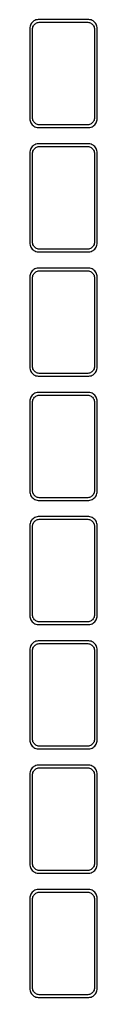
# Model space of a CAD drawing. Header units: metres. Extents: x -19 to 19, y 1005 to 2031.
# Drawn here: x -19 to 19, y 1488 to 2031 of the extents above; entities that cross this region are included whole.
import ezdxf

# ---------------------------------------------------------------- set-up
doc = ezdxf.new("R2010")
doc.units = ezdxf.units.M

msp = doc.modelspace()

# ---------------------------------------------------------------- linework, layer by layer
for p, q in [((-15.2951, 2030.76), (-15.8789, 2030.52)), ((-14.6869, 2030.91), (-15.2951, 2030.76)), ((-14.0639, 2030.99), (-14.6869, 2030.91)), ((14.0639, 2030.99), (-14.0639, 2030.99)), ((14.6869, 2030.91), (14.0639, 2030.99)), ((15.2951, 2030.76), (14.6869, 2030.91)), ((15.8789, 2030.52), (15.2951, 2030.76)), ((-18.7106, 2026.63), (-18.75, 2026)), ((-18.75, 2026), (-18.75, 1976)), ((-18.5929, 2027.24), (-18.7106, 2026.63)), ((-18.3989, 2027.84), (-18.5929, 2027.24)), ((-18.1315, 2028.41), (-18.3989, 2027.84)), ((-17.7951, 2028.94), (-18.1315, 2028.41)), ((-17.3948, 2029.42), (-17.7951, 2028.94)), ((-16.9371, 2029.85), (-17.3948, 2029.42)), ((-17.25, 2025.5), (-17.2184, 2026)), ((-17.25, 1976.5), (-17.25, 2025.5)), ((-17.2184, 2026), (-17.1243, 2026.49)), ((-17.1243, 2026.49), (-16.9691, 2026.97)), ((-16.9691, 2026.97), (-16.7552, 2027.43)), ((-16.4291, 2030.22), (-16.9371, 2029.85)), ((-16.7552, 2027.43), (-16.4861, 2027.85)), ((-16.4861, 2027.85), (-16.1659, 2028.24)), ((-15.8789, 2030.52), (-16.4291, 2030.22)), ((-16.1659, 2028.24), (-15.7997, 2028.58)), ((-15.7997, 2028.58), (-15.3933, 2028.88)), ((-15.3933, 2028.88), (-14.9531, 2029.12)), ((-14.9531, 2029.12), (-14.4861, 2029.3)), ((-14.4861, 2029.3), (-13.9995, 2029.43)), ((-13.9995, 2029.43), (-13.5012, 2029.49)), ((-13.5012, 2029.49), (13.5012, 2029.49)), ((13.5012, 2029.49), (13.9995, 2029.43)), ((13.9995, 2029.43), (14.4861, 2029.3)), ((14.4861, 2029.3), (14.9531, 2029.12)), ((14.9531, 2029.12), (15.3933, 2028.88)), ((15.3933, 2028.88), (15.7997, 2028.58)), ((15.7997, 2028.58), (16.1659, 2028.24)), ((16.4291, 2030.22), (15.8789, 2030.52)), ((16.1659, 2028.24), (16.4861, 2027.85)), ((16.9371, 2029.85), (16.4291, 2030.22)), ((16.4861, 2027.85), (16.7552, 2027.43)), ((16.7552, 2027.43), (16.9691, 2026.97)), ((17.3948, 2029.42), (16.9371, 2029.85)), ((16.9691, 2026.97), (17.1243, 2026.49)), ((17.1243, 2026.49), (17.2184, 2026)), ((17.2184, 2026), (17.25, 2025.5)), ((17.25, 2025.5), (17.25, 1976.5)), ((17.7951, 2028.94), (17.3948, 2029.42)), ((18.1315, 2028.41), (17.7951, 2028.94)), ((18.3989, 2027.84), (18.1315, 2028.41)), ((18.5929, 2027.24), (18.3989, 2027.84)), ((18.7106, 2026.63), (18.5929, 2027.24)), ((18.75, 2026), (18.7106, 2026.63)), ((18.75, 1976), (18.75, 2026)), ((-17.2184, 1976), (-17.25, 1976.5)), ((17.25, 1976.5), (17.2184, 1976)), ((-18.75, 1976), (-18.7106, 1975.37)), ((-18.7106, 1975.37), (-18.5929, 1974.76)), ((-18.5929, 1974.76), (-18.3989, 1974.16)), ((-18.3989, 1974.16), (-18.1315, 1973.59)), ((-18.1315, 1973.59), (-17.7951, 1973.06)), ((-17.7951, 1973.06), (-17.3948, 1972.58)), ((-17.3948, 1972.58), (-16.9371, 1972.15)), ((-17.1243, 1975.51), (-17.2184, 1976)), ((-16.9691, 1975.03), (-17.1243, 1975.51)), ((-16.7552, 1974.57), (-16.9691, 1975.03)), ((-16.9371, 1972.15), (-16.4291, 1971.78)), ((-16.4861, 1974.15), (-16.7552, 1974.57)), ((-16.1659, 1973.76), (-16.4861, 1974.15)), ((-16.4291, 1971.78), (-15.8789, 1971.48)), ((-15.7997, 1973.42), (-16.1659, 1973.76)), ((-15.8789, 1971.48), (-15.2951, 1971.24)), ((-15.3933, 1973.12), (-15.7997, 1973.42)), ((-14.9531, 1972.88), (-15.3933, 1973.12)), ((-15.2951, 1971.24), (-14.6869, 1971.09)), ((-14.4861, 1972.7), (-14.9531, 1972.88)), ((-14.6869, 1971.09), (-14.0639, 1971.01)), ((-13.9995, 1972.57), (-14.4861, 1972.7)), ((-13.5012, 1972.51), (-13.9995, 1972.57)), ((13.5012, 1972.51), (-13.5012, 1972.51)), ((13.9995, 1972.57), (13.5012, 1972.51)), ((14.4861, 1972.7), (13.9995, 1972.57)), ((14.0639, 1971.01), (14.6869, 1971.09)), ((14.9531, 1972.88), (14.4861, 1972.7)), ((14.6869, 1971.09), (15.2951, 1971.24)), ((15.3933, 1973.12), (14.9531, 1972.88)), ((15.2951, 1971.24), (15.8789, 1971.48)), ((15.7997, 1973.42), (15.3933, 1973.12)), ((16.1659, 1973.76), (15.7997, 1973.42)), ((15.8789, 1971.48), (16.4291, 1971.78)), ((16.4861, 1974.15), (16.1659, 1973.76)), ((16.4291, 1971.78), (16.9371, 1972.15)), ((16.7552, 1974.57), (16.4861, 1974.15)), ((16.9691, 1975.03), (16.7552, 1974.57)), ((16.9371, 1972.15), (17.3948, 1972.58)), ((17.1243, 1975.51), (16.9691, 1975.03)), ((17.2184, 1976), (17.1243, 1975.51)), ((17.3948, 1972.58), (17.7951, 1973.06)), ((17.7951, 1973.06), (18.1315, 1973.59)), ((18.1315, 1973.59), (18.3989, 1974.16)), ((18.3989, 1974.16), (18.5929, 1974.76)), ((18.5929, 1974.76), (18.7106, 1975.37)), ((18.7106, 1975.37), (18.75, 1976)), ((-14.0639, 1971.01), (14.0639, 1971.01)), ((-17.3948, 1960.42), (-17.7951, 1959.94)), ((-16.9371, 1960.85), (-17.3948, 1960.42)), ((-16.4291, 1961.22), (-16.9371, 1960.85)), ((-15.8789, 1961.52), (-16.4291, 1961.22)), ((-15.2951, 1961.76), (-15.8789, 1961.52)), ((-14.6869, 1961.91), (-15.2951, 1961.76)), ((-14.9531, 1960.12), (-14.4861, 1960.3)), ((-14.0639, 1961.99), (-14.6869, 1961.91)), ((-14.4861, 1960.3), (-13.9995, 1960.43)), ((14.0639, 1961.99), (-14.0639, 1961.99)), ((-13.9995, 1960.43), (-13.5012, 1960.49)), ((-13.5012, 1960.49), (13.5012, 1960.49)), ((13.5012, 1960.49), (13.9995, 1960.43)), ((13.9995, 1960.43), (14.4861, 1960.3)), ((14.6869, 1961.91), (14.0639, 1961.99)), ((14.4861, 1960.3), (14.9531, 1960.12)), ((15.2951, 1961.76), (14.6869, 1961.91)), ((15.8789, 1961.52), (15.2951, 1961.76)), ((16.4291, 1961.22), (15.8789, 1961.52)), ((16.9371, 1960.85), (16.4291, 1961.22)), ((17.3948, 1960.42), (16.9371, 1960.85)), ((17.7951, 1959.94), (17.3948, 1960.42)), ((-18.7106, 1957.63), (-18.75, 1957)), ((-18.75, 1957), (-18.75, 1907)), ((-18.5929, 1958.24), (-18.7106, 1957.63)), ((-18.3989, 1958.84), (-18.5929, 1958.24)), ((-18.1315, 1959.41), (-18.3989, 1958.84)), ((-17.7951, 1959.94), (-18.1315, 1959.41)), ((-17.25, 1956.5), (-17.2184, 1957)), ((-17.25, 1907.5), (-17.25, 1956.5)), ((-17.2184, 1957), (-17.1243, 1957.49)), ((-17.1243, 1957.49), (-16.9691, 1957.97)), ((-16.9691, 1957.97), (-16.7552, 1958.43)), ((-16.7552, 1958.43), (-16.4861, 1958.85)), ((-16.4861, 1958.85), (-16.1659, 1959.24)), ((-16.1659, 1959.24), (-15.7997, 1959.58)), ((-15.7997, 1959.58), (-15.3933, 1959.88)), ((-15.3933, 1959.88), (-14.9531, 1960.12)), ((14.9531, 1960.12), (15.3933, 1959.88)), ((15.3933, 1959.88), (15.7997, 1959.58)), ((15.7997, 1959.58), (16.1659, 1959.24)), ((16.1659, 1959.24), (16.4861, 1958.85)), ((16.4861, 1958.85), (16.7552, 1958.43)), ((16.7552, 1958.43), (16.9691, 1957.97)), ((16.9691, 1957.97), (17.1243, 1957.49)), ((17.1243, 1957.49), (17.2184, 1957)), ((17.2184, 1957), (17.25, 1956.5)), ((17.25, 1956.5), (17.25, 1907.5)), ((18.1315, 1959.41), (17.7951, 1959.94)), ((18.3989, 1958.84), (18.1315, 1959.41)), ((18.5929, 1958.24), (18.3989, 1958.84)), ((18.7106, 1957.63), (18.5929, 1958.24)), ((18.75, 1957), (18.7106, 1957.63)), ((18.75, 1907), (18.75, 1957)), ((-18.75, 1907), (-18.7106, 1906.37)), ((-18.7106, 1906.37), (-18.5929, 1905.76)), ((-17.2184, 1907), (-17.25, 1907.5)), ((-17.1243, 1906.51), (-17.2184, 1907)), ((-16.9691, 1906.03), (-17.1243, 1906.51)), ((-16.7552, 1905.57), (-16.9691, 1906.03)), ((16.9691, 1906.03), (16.7552, 1905.57)), ((17.1243, 1906.51), (16.9691, 1906.03)), ((17.2184, 1907), (17.1243, 1906.51)), ((17.25, 1907.5), (17.2184, 1907)), ((18.5929, 1905.76), (18.7106, 1906.37)), ((18.7106, 1906.37), (18.75, 1907)), ((-18.5929, 1905.76), (-18.3989, 1905.16)), ((-18.3989, 1905.16), (-18.1315, 1904.59)), ((-18.1315, 1904.59), (-17.7951, 1904.06)), ((-17.7951, 1904.06), (-17.3948, 1903.58)), ((-17.3948, 1903.58), (-16.9371, 1903.15)), ((-16.9371, 1903.15), (-16.4291, 1902.78)), ((-16.4861, 1905.15), (-16.7552, 1905.57)), ((-16.1659, 1904.76), (-16.4861, 1905.15)), ((-16.4291, 1902.78), (-15.8789, 1902.48)), ((-15.7997, 1904.42), (-16.1659, 1904.76)), ((-15.8789, 1902.48), (-15.2951, 1902.24)), ((-15.3933, 1904.12), (-15.7997, 1904.42)), ((-14.9531, 1903.88), (-15.3933, 1904.12)), ((-15.2951, 1902.24), (-14.6869, 1902.09)), ((-14.4861, 1903.7), (-14.9531, 1903.88)), ((-14.6869, 1902.09), (-14.0639, 1902.01)), ((-13.9995, 1903.57), (-14.4861, 1903.7)), ((-14.0639, 1902.01), (14.0639, 1902.01)), ((-13.5012, 1903.51), (-13.9995, 1903.57)), ((13.5012, 1903.51), (-13.5012, 1903.51)), ((13.9995, 1903.57), (13.5012, 1903.51)), ((14.4861, 1903.7), (13.9995, 1903.57)), ((14.0639, 1902.01), (14.6869, 1902.09)), ((14.9531, 1903.88), (14.4861, 1903.7)), ((14.6869, 1902.09), (15.2951, 1902.24)), ((15.3933, 1904.12), (14.9531, 1903.88)), ((15.2951, 1902.24), (15.8789, 1902.48)), ((15.7997, 1904.42), (15.3933, 1904.12)), ((16.1659, 1904.76), (15.7997, 1904.42)), ((15.8789, 1902.48), (16.4291, 1902.78)), ((16.4861, 1905.15), (16.1659, 1904.76)), ((16.4291, 1902.78), (16.9371, 1903.15)), ((16.7552, 1905.57), (16.4861, 1905.15)), ((16.9371, 1903.15), (17.3948, 1903.58)), ((17.3948, 1903.58), (17.7951, 1904.06)), ((17.7951, 1904.06), (18.1315, 1904.59)), ((18.1315, 1904.59), (18.3989, 1905.16)), ((18.3989, 1905.16), (18.5929, 1905.76)), ((-18.3989, 1889.84), (-18.5929, 1889.24)), ((-18.1315, 1890.41), (-18.3989, 1889.84)), ((-17.7951, 1890.94), (-18.1315, 1890.41)), ((-17.3948, 1891.42), (-17.7951, 1890.94)), ((-16.9371, 1891.85), (-17.3948, 1891.42)), ((-16.4291, 1892.22), (-16.9371, 1891.85)), ((-16.7552, 1889.43), (-16.4861, 1889.85)), ((-16.4861, 1889.85), (-16.1659, 1890.24)), ((-15.8789, 1892.52), (-16.4291, 1892.22)), ((-16.1659, 1890.24), (-15.7997, 1890.58)), ((-15.2951, 1892.76), (-15.8789, 1892.52)), ((-15.7997, 1890.58), (-15.3933, 1890.88)), ((-15.3933, 1890.88), (-14.9531, 1891.12)), ((-14.6869, 1892.91), (-15.2951, 1892.76)), ((-14.9531, 1891.12), (-14.4861, 1891.3)), ((-14.0639, 1892.99), (-14.6869, 1892.91)), ((-14.4861, 1891.3), (-13.9995, 1891.43)), ((14.0639, 1892.99), (-14.0639, 1892.99)), ((-13.9995, 1891.43), (-13.5012, 1891.49)), ((-13.5012, 1891.49), (13.5012, 1891.49)), ((13.5012, 1891.49), (13.9995, 1891.43)), ((13.9995, 1891.43), (14.4861, 1891.3)), ((14.6869, 1892.91), (14.0639, 1892.99)), ((14.4861, 1891.3), (14.9531, 1891.12)), ((15.2951, 1892.76), (14.6869, 1892.91)), ((14.9531, 1891.12), (15.3933, 1890.88)), ((15.8789, 1892.52), (15.2951, 1892.76)), ((15.3933, 1890.88), (15.7997, 1890.58)), ((15.7997, 1890.58), (16.1659, 1890.24)), ((16.4291, 1892.22), (15.8789, 1892.52)), ((16.1659, 1890.24), (16.4861, 1889.85)), ((16.9371, 1891.85), (16.4291, 1892.22)), ((16.4861, 1889.85), (16.7552, 1889.43)), ((17.3948, 1891.42), (16.9371, 1891.85)), ((17.7951, 1890.94), (17.3948, 1891.42)), ((18.1315, 1890.41), (17.7951, 1890.94)), ((18.3989, 1889.84), (18.1315, 1890.41)), ((18.5929, 1889.24), (18.3989, 1889.84)), ((-18.7106, 1888.63), (-18.75, 1888)), ((-18.75, 1888), (-18.75, 1838)), ((-18.5929, 1889.24), (-18.7106, 1888.63)), ((-17.25, 1887.5), (-17.2184, 1888)), ((-17.25, 1838.5), (-17.25, 1887.5)), ((-17.2184, 1888), (-17.1243, 1888.49)), ((-17.1243, 1888.49), (-16.9691, 1888.97)), ((-16.9691, 1888.97), (-16.7552, 1889.43)), ((16.7552, 1889.43), (16.9691, 1888.97)), ((16.9691, 1888.97), (17.1243, 1888.49)), ((17.1243, 1888.49), (17.2184, 1888)), ((17.2184, 1888), (17.25, 1887.5)), ((17.25, 1887.5), (17.25, 1838.5)), ((18.7106, 1888.63), (18.5929, 1889.24)), ((18.75, 1888), (18.7106, 1888.63)), ((18.75, 1838), (18.75, 1888)), ((-18.75, 1838), (-18.7106, 1837.37)), ((-18.7106, 1837.37), (-18.5929, 1836.76)), ((-18.5929, 1836.76), (-18.3989, 1836.16)), ((-18.3989, 1836.16), (-18.1315, 1835.59)), ((-18.1315, 1835.59), (-17.7951, 1835.06)), ((-17.2184, 1838), (-17.25, 1838.5)), ((-17.1243, 1837.51), (-17.2184, 1838)), ((-16.9691, 1837.03), (-17.1243, 1837.51)), ((-16.7552, 1836.57), (-16.9691, 1837.03)), ((-16.4861, 1836.15), (-16.7552, 1836.57)), ((-16.1659, 1835.76), (-16.4861, 1836.15)), ((-15.7997, 1835.42), (-16.1659, 1835.76)), ((-15.3933, 1835.12), (-15.7997, 1835.42)), ((15.7997, 1835.42), (15.3933, 1835.12)), ((16.1659, 1835.76), (15.7997, 1835.42)), ((16.4861, 1836.15), (16.1659, 1835.76)), ((16.7552, 1836.57), (16.4861, 1836.15)), ((16.9691, 1837.03), (16.7552, 1836.57)), ((17.1243, 1837.51), (16.9691, 1837.03)), ((17.2184, 1838), (17.1243, 1837.51)), ((17.25, 1838.5), (17.2184, 1838)), ((17.7951, 1835.06), (18.1315, 1835.59)), ((18.1315, 1835.59), (18.3989, 1836.16)), ((18.3989, 1836.16), (18.5929, 1836.76)), ((18.5929, 1836.76), (18.7106, 1837.37)), ((18.7106, 1837.37), (18.75, 1838)), ((-17.7951, 1835.06), (-17.3948, 1834.58)), ((-17.3948, 1834.58), (-16.9371, 1834.15)), ((-16.9371, 1834.15), (-16.4291, 1833.78)), ((-16.4291, 1833.78), (-15.8789, 1833.48)), ((-15.8789, 1833.48), (-15.2951, 1833.24)), ((-14.9531, 1834.88), (-15.3933, 1835.12)), ((-15.2951, 1833.24), (-14.6869, 1833.09)), ((-14.4861, 1834.7), (-14.9531, 1834.88)), ((-14.6869, 1833.09), (-14.0639, 1833.01)), ((-13.9995, 1834.57), (-14.4861, 1834.7)), ((-14.0639, 1833.01), (14.0639, 1833.01)), ((-13.5012, 1834.51), (-13.9995, 1834.57)), ((13.5012, 1834.51), (-13.5012, 1834.51)), ((13.9995, 1834.57), (13.5012, 1834.51)), ((14.4861, 1834.7), (13.9995, 1834.57)), ((14.0639, 1833.01), (14.6869, 1833.09)), ((14.9531, 1834.88), (14.4861, 1834.7)), ((14.6869, 1833.09), (15.2951, 1833.24)), ((15.3933, 1835.12), (14.9531, 1834.88)), ((15.2951, 1833.24), (15.8789, 1833.48)), ((15.8789, 1833.48), (16.4291, 1833.78)), ((16.4291, 1833.78), (16.9371, 1834.15)), ((16.9371, 1834.15), (17.3948, 1834.58)), ((17.3948, 1834.58), (17.7951, 1835.06)), ((-18.7106, 1819.63), (-18.75, 1819)), ((-18.75, 1819), (-18.75, 1769)), ((-18.5929, 1820.24), (-18.7106, 1819.63)), ((-18.3989, 1820.84), (-18.5929, 1820.24)), ((-18.1315, 1821.41), (-18.3989, 1820.84)), ((-17.7951, 1821.94), (-18.1315, 1821.41)), ((-17.3948, 1822.42), (-17.7951, 1821.94)), ((-16.9371, 1822.85), (-17.3948, 1822.42)), ((-17.25, 1818.5), (-17.2184, 1819)), ((-17.2184, 1819), (-17.1243, 1819.49)), ((-17.1243, 1819.49), (-16.9691, 1819.97)), ((-16.9691, 1819.97), (-16.7552, 1820.43)), ((-16.4291, 1823.22), (-16.9371, 1822.85)), ((-16.7552, 1820.43), (-16.4861, 1820.85)), ((-16.4861, 1820.85), (-16.1659, 1821.24)), ((-15.8789, 1823.52), (-16.4291, 1823.22)), ((-16.1659, 1821.24), (-15.7997, 1821.58)), ((-15.2951, 1823.76), (-15.8789, 1823.52)), ((-15.7997, 1821.58), (-15.3933, 1821.88)), ((-15.3933, 1821.88), (-14.9531, 1822.12)), ((-14.6869, 1823.91), (-15.2951, 1823.76)), ((-14.9531, 1822.12), (-14.4861, 1822.3)), ((-14.0639, 1823.99), (-14.6869, 1823.91)), ((-14.4861, 1822.3), (-13.9995, 1822.43)), ((14.0639, 1823.99), (-14.0639, 1823.99)), ((-13.9995, 1822.43), (-13.5012, 1822.49)), ((-13.5012, 1822.49), (13.5012, 1822.49)), ((13.5012, 1822.49), (13.9995, 1822.43)), ((13.9995, 1822.43), (14.4861, 1822.3)), ((14.6869, 1823.91), (14.0639, 1823.99)), ((14.4861, 1822.3), (14.9531, 1822.12)), ((15.2951, 1823.76), (14.6869, 1823.91)), ((14.9531, 1822.12), (15.3933, 1821.88)), ((15.8789, 1823.52), (15.2951, 1823.76)), ((15.3933, 1821.88), (15.7997, 1821.58)), ((15.7997, 1821.58), (16.1659, 1821.24)), ((16.4291, 1823.22), (15.8789, 1823.52)), ((16.1659, 1821.24), (16.4861, 1820.85)), ((16.9371, 1822.85), (16.4291, 1823.22)), ((16.4861, 1820.85), (16.7552, 1820.43)), ((16.7552, 1820.43), (16.9691, 1819.97)), ((17.3948, 1822.42), (16.9371, 1822.85)), ((16.9691, 1819.97), (17.1243, 1819.49)), ((17.1243, 1819.49), (17.2184, 1819)), ((17.2184, 1819), (17.25, 1818.5)), ((17.7951, 1821.94), (17.3948, 1822.42)), ((18.1315, 1821.41), (17.7951, 1821.94)), ((18.3989, 1820.84), (18.1315, 1821.41)), ((18.5929, 1820.24), (18.3989, 1820.84)), ((18.7106, 1819.63), (18.5929, 1820.24)), ((18.75, 1819), (18.7106, 1819.63)), ((18.75, 1769), (18.75, 1819)), ((-17.25, 1769.5), (-17.25, 1818.5)), ((17.25, 1818.5), (17.25, 1769.5)), ((-18.75, 1769), (-18.7106, 1768.37)), ((-18.7106, 1768.37), (-18.5929, 1767.76)), ((-18.5929, 1767.76), (-18.3989, 1767.16)), ((-18.3989, 1767.16), (-18.1315, 1766.59)), ((-18.1315, 1766.59), (-17.7951, 1766.06)), ((-17.7951, 1766.06), (-17.3948, 1765.58)), ((-17.3948, 1765.58), (-16.9371, 1765.15)), ((-17.2184, 1769), (-17.25, 1769.5)), ((-17.1243, 1768.51), (-17.2184, 1769)), ((-16.9691, 1768.03), (-17.1243, 1768.51)), ((-16.7552, 1767.57), (-16.9691, 1768.03)), ((-16.9371, 1765.15), (-16.4291, 1764.78)), ((-16.4861, 1767.15), (-16.7552, 1767.57)), ((-16.1659, 1766.76), (-16.4861, 1767.15)), ((-16.4291, 1764.78), (-15.8789, 1764.48)), ((-15.7997, 1766.42), (-16.1659, 1766.76)), ((-15.3933, 1766.12), (-15.7997, 1766.42)), ((-14.9531, 1765.88), (-15.3933, 1766.12)), ((-14.4861, 1765.7), (-14.9531, 1765.88)), ((-13.9995, 1765.57), (-14.4861, 1765.7)), ((-13.5012, 1765.51), (-13.9995, 1765.57)), ((13.5012, 1765.51), (-13.5012, 1765.51)), ((13.9995, 1765.57), (13.5012, 1765.51)), ((14.4861, 1765.7), (13.9995, 1765.57)), ((14.9531, 1765.88), (14.4861, 1765.7)), ((15.3933, 1766.12), (14.9531, 1765.88)), ((15.7997, 1766.42), (15.3933, 1766.12)), ((16.1659, 1766.76), (15.7997, 1766.42)), ((15.8789, 1764.48), (16.4291, 1764.78)), ((16.4861, 1767.15), (16.1659, 1766.76)), ((16.4291, 1764.78), (16.9371, 1765.15)), ((16.7552, 1767.57), (16.4861, 1767.15)), ((16.9691, 1768.03), (16.7552, 1767.57)), ((16.9371, 1765.15), (17.3948, 1765.58)), ((17.1243, 1768.51), (16.9691, 1768.03)), ((17.2184, 1769), (17.1243, 1768.51)), ((17.25, 1769.5), (17.2184, 1769)), ((17.3948, 1765.58), (17.7951, 1766.06)), ((17.7951, 1766.06), (18.1315, 1766.59)), ((18.1315, 1766.59), (18.3989, 1767.16)), ((18.3989, 1767.16), (18.5929, 1767.76)), ((18.5929, 1767.76), (18.7106, 1768.37)), ((18.7106, 1768.37), (18.75, 1769)), ((-15.8789, 1764.48), (-15.2951, 1764.24)), ((-15.2951, 1764.24), (-14.6869, 1764.09)), ((-14.6869, 1764.09), (-14.0639, 1764.01)), ((-14.0639, 1764.01), (14.0639, 1764.01)), ((14.0639, 1764.01), (14.6869, 1764.09)), ((14.6869, 1764.09), (15.2951, 1764.24)), ((15.2951, 1764.24), (15.8789, 1764.48)), ((-16.9371, 1753.85), (-17.3948, 1753.42)), ((-16.4291, 1754.22), (-16.9371, 1753.85)), ((-15.8789, 1754.52), (-16.4291, 1754.22)), ((-15.2951, 1754.76), (-15.8789, 1754.52)), ((-14.6869, 1754.91), (-15.2951, 1754.76)), ((-14.0639, 1754.99), (-14.6869, 1754.91)), ((14.0639, 1754.99), (-14.0639, 1754.99)), ((14.6869, 1754.91), (14.0639, 1754.99)), ((15.2951, 1754.76), (14.6869, 1754.91)), ((15.8789, 1754.52), (15.2951, 1754.76)), ((16.4291, 1754.22), (15.8789, 1754.52)), ((16.9371, 1753.85), (16.4291, 1754.22)), ((17.3948, 1753.42), (16.9371, 1753.85)), ((-18.7106, 1750.63), (-18.75, 1750)), ((-18.75, 1750), (-18.75, 1700)), ((-18.5929, 1751.24), (-18.7106, 1750.63)), ((-18.3989, 1751.84), (-18.5929, 1751.24)), ((-18.1315, 1752.41), (-18.3989, 1751.84)), ((-17.7951, 1752.94), (-18.1315, 1752.41)), ((-17.3948, 1753.42), (-17.7951, 1752.94)), ((-17.25, 1749.5), (-17.2184, 1750)), ((-17.25, 1700.5), (-17.25, 1749.5)), ((-17.2184, 1750), (-17.1243, 1750.49)), ((-17.1243, 1750.49), (-16.9691, 1750.97)), ((-16.9691, 1750.97), (-16.7552, 1751.43)), ((-16.7552, 1751.43), (-16.4861, 1751.85)), ((-16.4861, 1751.85), (-16.1659, 1752.24)), ((-16.1659, 1752.24), (-15.7997, 1752.58)), ((-15.7997, 1752.58), (-15.3933, 1752.88)), ((-15.3933, 1752.88), (-14.9531, 1753.12)), ((-14.9531, 1753.12), (-14.4861, 1753.3)), ((-14.4861, 1753.3), (-13.9995, 1753.43)), ((-13.9995, 1753.43), (-13.5012, 1753.49)), ((-13.5012, 1753.49), (13.5012, 1753.49)), ((13.5012, 1753.49), (13.9995, 1753.43)), ((13.9995, 1753.43), (14.4861, 1753.3)), ((14.4861, 1753.3), (14.9531, 1753.12)), ((14.9531, 1753.12), (15.3933, 1752.88)), ((15.3933, 1752.88), (15.7997, 1752.58)), ((15.7997, 1752.58), (16.1659, 1752.24)), ((16.1659, 1752.24), (16.4861, 1751.85)), ((16.4861, 1751.85), (16.7552, 1751.43)), ((16.7552, 1751.43), (16.9691, 1750.97)), ((16.9691, 1750.97), (17.1243, 1750.49)), ((17.1243, 1750.49), (17.2184, 1750)), ((17.2184, 1750), (17.25, 1749.5)), ((17.25, 1749.5), (17.25, 1700.5)), ((17.7951, 1752.94), (17.3948, 1753.42)), ((18.1315, 1752.41), (17.7951, 1752.94)), ((18.3989, 1751.84), (18.1315, 1752.41)), ((18.5929, 1751.24), (18.3989, 1751.84)), ((18.7106, 1750.63), (18.5929, 1751.24)), ((18.75, 1750), (18.7106, 1750.63)), ((18.75, 1700), (18.75, 1750)), ((-18.75, 1700), (-18.7106, 1699.37)), ((-17.2184, 1700), (-17.25, 1700.5)), ((-17.1243, 1699.51), (-17.2184, 1700)), ((17.2184, 1700), (17.1243, 1699.51)), ((17.25, 1700.5), (17.2184, 1700)), ((18.7106, 1699.37), (18.75, 1700)), ((-18.7106, 1699.37), (-18.5929, 1698.76)), ((-18.5929, 1698.76), (-18.3989, 1698.16)), ((-18.3989, 1698.16), (-18.1315, 1697.59)), ((-18.1315, 1697.59), (-17.7951, 1697.06)), ((-17.7951, 1697.06), (-17.3948, 1696.58)), ((-17.3948, 1696.58), (-16.9371, 1696.15)), ((-16.9691, 1699.03), (-17.1243, 1699.51)), ((-16.7552, 1698.57), (-16.9691, 1699.03)), ((-16.9371, 1696.15), (-16.4291, 1695.78)), ((-16.4861, 1698.15), (-16.7552, 1698.57)), ((-16.1659, 1697.76), (-16.4861, 1698.15)), ((-16.4291, 1695.78), (-15.8789, 1695.48)), ((-15.7997, 1697.42), (-16.1659, 1697.76)), ((-15.8789, 1695.48), (-15.2951, 1695.24)), ((-15.3933, 1697.12), (-15.7997, 1697.42)), ((-14.9531, 1696.88), (-15.3933, 1697.12)), ((-15.2951, 1695.24), (-14.6869, 1695.09)), ((-14.4861, 1696.7), (-14.9531, 1696.88)), ((-14.6869, 1695.09), (-14.0639, 1695.01)), ((-13.9995, 1696.57), (-14.4861, 1696.7)), ((-14.0639, 1695.01), (14.0639, 1695.01)), ((-13.5012, 1696.51), (-13.9995, 1696.57)), ((13.5012, 1696.51), (-13.5012, 1696.51)), ((13.9995, 1696.57), (13.5012, 1696.51)), ((14.4861, 1696.7), (13.9995, 1696.57)), ((14.0639, 1695.01), (14.6869, 1695.09)), ((14.9531, 1696.88), (14.4861, 1696.7)), ((14.6869, 1695.09), (15.2951, 1695.24)), ((15.3933, 1697.12), (14.9531, 1696.88)), ((15.2951, 1695.24), (15.8789, 1695.48)), ((15.7997, 1697.42), (15.3933, 1697.12)), ((16.1659, 1697.76), (15.7997, 1697.42)), ((15.8789, 1695.48), (16.4291, 1695.78)), ((16.4861, 1698.15), (16.1659, 1697.76)), ((16.4291, 1695.78), (16.9371, 1696.15)), ((16.7552, 1698.57), (16.4861, 1698.15)), ((16.9691, 1699.03), (16.7552, 1698.57)), ((16.9371, 1696.15), (17.3948, 1696.58)), ((17.1243, 1699.51), (16.9691, 1699.03)), ((17.3948, 1696.58), (17.7951, 1697.06)), ((17.7951, 1697.06), (18.1315, 1697.59)), ((18.1315, 1697.59), (18.3989, 1698.16)), ((18.3989, 1698.16), (18.5929, 1698.76)), ((18.5929, 1698.76), (18.7106, 1699.37)), ((-18.1315, 1683.41), (-18.3989, 1682.84)), ((-17.7951, 1683.94), (-18.1315, 1683.41)), ((-17.3948, 1684.42), (-17.7951, 1683.94)), ((-16.9371, 1684.85), (-17.3948, 1684.42)), ((-16.4291, 1685.22), (-16.9371, 1684.85)), ((-16.4861, 1682.85), (-16.1659, 1683.24)), ((-15.8789, 1685.52), (-16.4291, 1685.22)), ((-16.1659, 1683.24), (-15.7997, 1683.58)), ((-15.2951, 1685.76), (-15.8789, 1685.52)), ((-15.7997, 1683.58), (-15.3933, 1683.88)), ((-15.3933, 1683.88), (-14.9531, 1684.12)), ((-14.6869, 1685.91), (-15.2951, 1685.76)), ((-14.9531, 1684.12), (-14.4861, 1684.3)), ((-14.0639, 1685.99), (-14.6869, 1685.91)), ((-14.4861, 1684.3), (-13.9995, 1684.43)), ((14.0639, 1685.99), (-14.0639, 1685.99)), ((-13.9995, 1684.43), (-13.5012, 1684.49)), ((-13.5012, 1684.49), (13.5012, 1684.49)), ((13.5012, 1684.49), (13.9995, 1684.43)), ((13.9995, 1684.43), (14.4861, 1684.3)), ((14.6869, 1685.91), (14.0639, 1685.99)), ((14.4861, 1684.3), (14.9531, 1684.12)), ((15.2951, 1685.76), (14.6869, 1685.91)), ((14.9531, 1684.12), (15.3933, 1683.88)), ((15.8789, 1685.52), (15.2951, 1685.76)), ((15.3933, 1683.88), (15.7997, 1683.58)), ((15.7997, 1683.58), (16.1659, 1683.24)), ((16.4291, 1685.22), (15.8789, 1685.52)), ((16.1659, 1683.24), (16.4861, 1682.85)), ((16.9371, 1684.85), (16.4291, 1685.22)), ((17.3948, 1684.42), (16.9371, 1684.85)), ((17.7951, 1683.94), (17.3948, 1684.42)), ((18.1315, 1683.41), (17.7951, 1683.94)), ((18.3989, 1682.84), (18.1315, 1683.41)), ((-18.7106, 1681.63), (-18.75, 1681)), ((-18.75, 1681), (-18.75, 1631)), ((-18.5929, 1682.24), (-18.7106, 1681.63)), ((-18.3989, 1682.84), (-18.5929, 1682.24)), ((-17.25, 1680.5), (-17.2184, 1681)), ((-17.25, 1631.5), (-17.25, 1680.5)), ((-17.2184, 1681), (-17.1243, 1681.49)), ((-17.1243, 1681.49), (-16.9691, 1681.97)), ((-16.9691, 1681.97), (-16.7552, 1682.43)), ((-16.7552, 1682.43), (-16.4861, 1682.85)), ((16.4861, 1682.85), (16.7552, 1682.43)), ((16.7552, 1682.43), (16.9691, 1681.97)), ((16.9691, 1681.97), (17.1243, 1681.49)), ((17.1243, 1681.49), (17.2184, 1681)), ((17.2184, 1681), (17.25, 1680.5)), ((17.25, 1680.5), (17.25, 1631.5)), ((18.5929, 1682.24), (18.3989, 1682.84)), ((18.7106, 1681.63), (18.5929, 1682.24)), ((18.75, 1681), (18.7106, 1681.63)), ((18.75, 1631), (18.75, 1681)), ((-18.75, 1631), (-18.7106, 1630.37)), ((-18.7106, 1630.37), (-18.5929, 1629.76)), ((-18.5929, 1629.76), (-18.3989, 1629.16)), ((-18.3989, 1629.16), (-18.1315, 1628.59)), ((-17.2184, 1631), (-17.25, 1631.5)), ((-17.1243, 1630.51), (-17.2184, 1631)), ((-16.9691, 1630.03), (-17.1243, 1630.51)), ((-16.7552, 1629.57), (-16.9691, 1630.03)), ((-16.4861, 1629.15), (-16.7552, 1629.57)), ((-16.1659, 1628.76), (-16.4861, 1629.15)), ((16.4861, 1629.15), (16.1659, 1628.76)), ((16.7552, 1629.57), (16.4861, 1629.15)), ((16.9691, 1630.03), (16.7552, 1629.57)), ((17.1243, 1630.51), (16.9691, 1630.03)), ((17.2184, 1631), (17.1243, 1630.51)), ((17.25, 1631.5), (17.2184, 1631)), ((18.1315, 1628.59), (18.3989, 1629.16)), ((18.3989, 1629.16), (18.5929, 1629.76)), ((18.5929, 1629.76), (18.7106, 1630.37)), ((18.7106, 1630.37), (18.75, 1631)), ((-18.1315, 1628.59), (-17.7951, 1628.06)), ((-17.7951, 1628.06), (-17.3948, 1627.58)), ((-17.3948, 1627.58), (-16.9371, 1627.15)), ((-16.9371, 1627.15), (-16.4291, 1626.78)), ((-16.4291, 1626.78), (-15.8789, 1626.48)), ((-15.7997, 1628.42), (-16.1659, 1628.76)), ((-15.8789, 1626.48), (-15.2951, 1626.24)), ((-15.3933, 1628.12), (-15.7997, 1628.42)), ((-14.9531, 1627.88), (-15.3933, 1628.12)), ((-15.2951, 1626.24), (-14.6869, 1626.09)), ((-14.4861, 1627.7), (-14.9531, 1627.88)), ((-14.6869, 1626.09), (-14.0639, 1626.01)), ((-13.9995, 1627.57), (-14.4861, 1627.7)), ((-14.0639, 1626.01), (14.0639, 1626.01)), ((-13.5012, 1627.51), (-13.9995, 1627.57)), ((13.5012, 1627.51), (-13.5012, 1627.51)), ((13.9995, 1627.57), (13.5012, 1627.51)), ((14.4861, 1627.7), (13.9995, 1627.57)), ((14.0639, 1626.01), (14.6869, 1626.09)), ((14.9531, 1627.88), (14.4861, 1627.7)), ((14.6869, 1626.09), (15.2951, 1626.24)), ((15.3933, 1628.12), (14.9531, 1627.88)), ((15.2951, 1626.24), (15.8789, 1626.48)), ((15.7997, 1628.42), (15.3933, 1628.12)), ((16.1659, 1628.76), (15.7997, 1628.42)), ((15.8789, 1626.48), (16.4291, 1626.78)), ((16.4291, 1626.78), (16.9371, 1627.15)), ((16.9371, 1627.15), (17.3948, 1627.58)), ((17.3948, 1627.58), (17.7951, 1628.06)), ((17.7951, 1628.06), (18.1315, 1628.59)), ((-18.5929, 1613.24), (-18.7106, 1612.63)), ((-18.3989, 1613.84), (-18.5929, 1613.24)), ((-18.1315, 1614.41), (-18.3989, 1613.84)), ((-17.7951, 1614.94), (-18.1315, 1614.41)), ((-17.3948, 1615.42), (-17.7951, 1614.94)), ((-16.9371, 1615.85), (-17.3948, 1615.42)), ((-17.1243, 1612.49), (-16.9691, 1612.97)), ((-16.9691, 1612.97), (-16.7552, 1613.43)), ((-16.4291, 1616.22), (-16.9371, 1615.85)), ((-16.7552, 1613.43), (-16.4861, 1613.85)), ((-16.4861, 1613.85), (-16.1659, 1614.24)), ((-15.8789, 1616.52), (-16.4291, 1616.22)), ((-16.1659, 1614.24), (-15.7997, 1614.58)), ((-15.2951, 1616.76), (-15.8789, 1616.52)), ((-15.7997, 1614.58), (-15.3933, 1614.88)), ((-15.3933, 1614.88), (-14.9531, 1615.12)), ((-14.6869, 1616.91), (-15.2951, 1616.76)), ((-14.9531, 1615.12), (-14.4861, 1615.3)), ((-14.0639, 1616.99), (-14.6869, 1616.91)), ((-14.4861, 1615.3), (-13.9995, 1615.43)), ((14.0639, 1616.99), (-14.0639, 1616.99)), ((-13.9995, 1615.43), (-13.5012, 1615.49)), ((-13.5012, 1615.49), (13.5012, 1615.49)), ((13.5012, 1615.49), (13.9995, 1615.43)), ((13.9995, 1615.43), (14.4861, 1615.3)), ((14.6869, 1616.91), (14.0639, 1616.99)), ((14.4861, 1615.3), (14.9531, 1615.12)), ((15.2951, 1616.76), (14.6869, 1616.91)), ((14.9531, 1615.12), (15.3933, 1614.88)), ((15.8789, 1616.52), (15.2951, 1616.76)), ((15.3933, 1614.88), (15.7997, 1614.58)), ((15.7997, 1614.58), (16.1659, 1614.24)), ((16.4291, 1616.22), (15.8789, 1616.52)), ((16.1659, 1614.24), (16.4861, 1613.85)), ((16.9371, 1615.85), (16.4291, 1616.22)), ((16.4861, 1613.85), (16.7552, 1613.43)), ((16.7552, 1613.43), (16.9691, 1612.97)), ((17.3948, 1615.42), (16.9371, 1615.85)), ((16.9691, 1612.97), (17.1243, 1612.49)), ((17.7951, 1614.94), (17.3948, 1615.42)), ((18.1315, 1614.41), (17.7951, 1614.94)), ((18.3989, 1613.84), (18.1315, 1614.41)), ((18.5929, 1613.24), (18.3989, 1613.84)), ((18.7106, 1612.63), (18.5929, 1613.24)), ((-18.7106, 1612.63), (-18.75, 1612)), ((-18.75, 1612), (-18.75, 1562)), ((-17.25, 1611.5), (-17.2184, 1612)), ((-17.25, 1562.5), (-17.25, 1611.5)), ((-17.2184, 1612), (-17.1243, 1612.49)), ((17.1243, 1612.49), (17.2184, 1612)), ((17.2184, 1612), (17.25, 1611.5)), ((17.25, 1611.5), (17.25, 1562.5)), ((18.75, 1612), (18.7106, 1612.63)), ((18.75, 1562), (18.75, 1612)), ((-18.75, 1562), (-18.7106, 1561.37)), ((-18.7106, 1561.37), (-18.5929, 1560.76)), ((-18.5929, 1560.76), (-18.3989, 1560.16)), ((-18.3989, 1560.16), (-18.1315, 1559.59)), ((-18.1315, 1559.59), (-17.7951, 1559.06)), ((-17.7951, 1559.06), (-17.3948, 1558.58)), ((-17.3948, 1558.58), (-16.9371, 1558.15)), ((-17.2184, 1562), (-17.25, 1562.5)), ((-17.1243, 1561.51), (-17.2184, 1562)), ((-16.9691, 1561.03), (-17.1243, 1561.51)), ((-16.7552, 1560.57), (-16.9691, 1561.03)), ((-16.4861, 1560.15), (-16.7552, 1560.57)), ((-16.1659, 1559.76), (-16.4861, 1560.15)), ((-15.7997, 1559.42), (-16.1659, 1559.76)), ((-15.3933, 1559.12), (-15.7997, 1559.42)), ((-14.9531, 1558.88), (-15.3933, 1559.12)), ((-14.4861, 1558.7), (-14.9531, 1558.88)), ((-13.9995, 1558.57), (-14.4861, 1558.7)), ((-13.5012, 1558.51), (-13.9995, 1558.57)), ((13.5012, 1558.51), (-13.5012, 1558.51)), ((13.9995, 1558.57), (13.5012, 1558.51)), ((14.4861, 1558.7), (13.9995, 1558.57)), ((14.9531, 1558.88), (14.4861, 1558.7)), ((15.3933, 1559.12), (14.9531, 1558.88)), ((15.7997, 1559.42), (15.3933, 1559.12)), ((16.1659, 1559.76), (15.7997, 1559.42)), ((16.4861, 1560.15), (16.1659, 1559.76)), ((16.7552, 1560.57), (16.4861, 1560.15)), ((16.9691, 1561.03), (16.7552, 1560.57)), ((16.9371, 1558.15), (17.3948, 1558.58)), ((17.1243, 1561.51), (16.9691, 1561.03)), ((17.2184, 1562), (17.1243, 1561.51)), ((17.25, 1562.5), (17.2184, 1562)), ((17.3948, 1558.58), (17.7951, 1559.06)), ((17.7951, 1559.06), (18.1315, 1559.59)), ((18.1315, 1559.59), (18.3989, 1560.16)), ((18.3989, 1560.16), (18.5929, 1560.76)), ((18.5929, 1560.76), (18.7106, 1561.37)), ((18.7106, 1561.37), (18.75, 1562)), ((-16.9371, 1558.15), (-16.4291, 1557.78)), ((-16.4291, 1557.78), (-15.8789, 1557.48)), ((-15.8789, 1557.48), (-15.2951, 1557.24)), ((-15.2951, 1557.24), (-14.6869, 1557.09)), ((-14.6869, 1557.09), (-14.0639, 1557.01)), ((-14.0639, 1557.01), (14.0639, 1557.01)), ((14.0639, 1557.01), (14.6869, 1557.09)), ((14.6869, 1557.09), (15.2951, 1557.24)), ((15.2951, 1557.24), (15.8789, 1557.48)), ((15.8789, 1557.48), (16.4291, 1557.78)), ((16.4291, 1557.78), (16.9371, 1558.15)), ((-15.8789, 1547.52), (-16.4291, 1547.22)), ((-15.2951, 1547.76), (-15.8789, 1547.52)), ((-14.6869, 1547.91), (-15.2951, 1547.76)), ((-14.0639, 1547.99), (-14.6869, 1547.91)), ((14.0639, 1547.99), (-14.0639, 1547.99)), ((14.6869, 1547.91), (14.0639, 1547.99)), ((15.2951, 1547.76), (14.6869, 1547.91)), ((15.8789, 1547.52), (15.2951, 1547.76)), ((16.4291, 1547.22), (15.8789, 1547.52)), ((-18.7106, 1543.63), (-18.75, 1543)), ((-18.75, 1543), (-18.75, 1493)), ((-18.5929, 1544.24), (-18.7106, 1543.63)), ((-18.3989, 1544.84), (-18.5929, 1544.24)), ((-18.1315, 1545.41), (-18.3989, 1544.84)), ((-17.7951, 1545.94), (-18.1315, 1545.41)), ((-17.3948, 1546.42), (-17.7951, 1545.94)), ((-16.9371, 1546.85), (-17.3948, 1546.42)), ((-17.25, 1542.5), (-17.2184, 1543)), ((-17.25, 1493.5), (-17.25, 1542.5)), ((-17.2184, 1543), (-17.1243, 1543.49)), ((-17.1243, 1543.49), (-16.9691, 1543.97)), ((-16.9691, 1543.97), (-16.7552, 1544.43)), ((-16.4291, 1547.22), (-16.9371, 1546.85)), ((-16.7552, 1544.43), (-16.4861, 1544.85)), ((-16.4861, 1544.85), (-16.1659, 1545.24)), ((-16.1659, 1545.24), (-15.7997, 1545.58)), ((-15.7997, 1545.58), (-15.3933, 1545.88)), ((-15.3933, 1545.88), (-14.9531, 1546.12)), ((-14.9531, 1546.12), (-14.4861, 1546.3)), ((-14.4861, 1546.3), (-13.9995, 1546.43)), ((-13.9995, 1546.43), (-13.5012, 1546.49)), ((-13.5012, 1546.49), (13.5012, 1546.49)), ((13.5012, 1546.49), (13.9995, 1546.43)), ((13.9995, 1546.43), (14.4861, 1546.3)), ((14.4861, 1546.3), (14.9531, 1546.12)), ((14.9531, 1546.12), (15.3933, 1545.88)), ((15.3933, 1545.88), (15.7997, 1545.58)), ((15.7997, 1545.58), (16.1659, 1545.24)), ((16.1659, 1545.24), (16.4861, 1544.85)), ((16.9371, 1546.85), (16.4291, 1547.22)), ((16.4861, 1544.85), (16.7552, 1544.43)), ((16.7552, 1544.43), (16.9691, 1543.97)), ((17.3948, 1546.42), (16.9371, 1546.85)), ((16.9691, 1543.97), (17.1243, 1543.49)), ((17.1243, 1543.49), (17.2184, 1543)), ((17.2184, 1543), (17.25, 1542.5)), ((17.25, 1542.5), (17.25, 1493.5)), ((17.7951, 1545.94), (17.3948, 1546.42)), ((18.1315, 1545.41), (17.7951, 1545.94)), ((18.3989, 1544.84), (18.1315, 1545.41)), ((18.5929, 1544.24), (18.3989, 1544.84)), ((18.7106, 1543.63), (18.5929, 1544.24)), ((18.75, 1543), (18.7106, 1543.63)), ((18.75, 1493), (18.75, 1543)), ((-17.2184, 1493), (-17.25, 1493.5)), ((17.25, 1493.5), (17.2184, 1493)), ((-18.75, 1493), (-18.7106, 1492.37)), ((-18.7106, 1492.37), (-18.5929, 1491.76)), ((-18.5929, 1491.76), (-18.3989, 1491.16)), ((-18.3989, 1491.16), (-18.1315, 1490.59)), ((-18.1315, 1490.59), (-17.7951, 1490.06)), ((-17.7951, 1490.06), (-17.3948, 1489.58)), ((-17.3948, 1489.58), (-16.9371, 1489.15)), ((-17.1243, 1492.51), (-17.2184, 1493)), ((-16.9691, 1492.03), (-17.1243, 1492.51)), ((-16.7552, 1491.57), (-16.9691, 1492.03)), ((-16.9371, 1489.15), (-16.4291, 1488.78)), ((-16.4861, 1491.15), (-16.7552, 1491.57)), ((-16.1659, 1490.76), (-16.4861, 1491.15)), ((-16.4291, 1488.78), (-15.8789, 1488.48)), ((-15.7997, 1490.42), (-16.1659, 1490.76)), ((-15.8789, 1488.48), (-15.2951, 1488.24)), ((-15.3933, 1490.12), (-15.7997, 1490.42)), ((-14.9531, 1489.88), (-15.3933, 1490.12)), ((-15.2951, 1488.24), (-14.6869, 1488.09)), ((-14.4861, 1489.7), (-14.9531, 1489.88)), ((-14.6869, 1488.09), (-14.0639, 1488.01)), ((-13.9995, 1489.57), (-14.4861, 1489.7)), ((-14.0639, 1488.01), (14.0639, 1488.01)), ((-13.5012, 1489.51), (-13.9995, 1489.57)), ((13.5012, 1489.51), (-13.5012, 1489.51)), ((13.9995, 1489.57), (13.5012, 1489.51)), ((14.4861, 1489.7), (13.9995, 1489.57)), ((14.0639, 1488.01), (14.6869, 1488.09)), ((14.9531, 1489.88), (14.4861, 1489.7)), ((14.6869, 1488.09), (15.2951, 1488.24)), ((15.3933, 1490.12), (14.9531, 1489.88)), ((15.2951, 1488.24), (15.8789, 1488.48)), ((15.7997, 1490.42), (15.3933, 1490.12)), ((16.1659, 1490.76), (15.7997, 1490.42)), ((15.8789, 1488.48), (16.4291, 1488.78)), ((16.4861, 1491.15), (16.1659, 1490.76)), ((16.4291, 1488.78), (16.9371, 1489.15)), ((16.7552, 1491.57), (16.4861, 1491.15)), ((16.9691, 1492.03), (16.7552, 1491.57)), ((16.9371, 1489.15), (17.3948, 1489.58)), ((17.1243, 1492.51), (16.9691, 1492.03)), ((17.2184, 1493), (17.1243, 1492.51)), ((17.3948, 1489.58), (17.7951, 1490.06)), ((17.7951, 1490.06), (18.1315, 1490.59)), ((18.1315, 1490.59), (18.3989, 1491.16)), ((18.3989, 1491.16), (18.5929, 1491.76)), ((18.5929, 1491.76), (18.7106, 1492.37)), ((18.7106, 1492.37), (18.75, 1493))]:
    msp.add_line(p, q)

doc.saveas('drawing.dxf')
